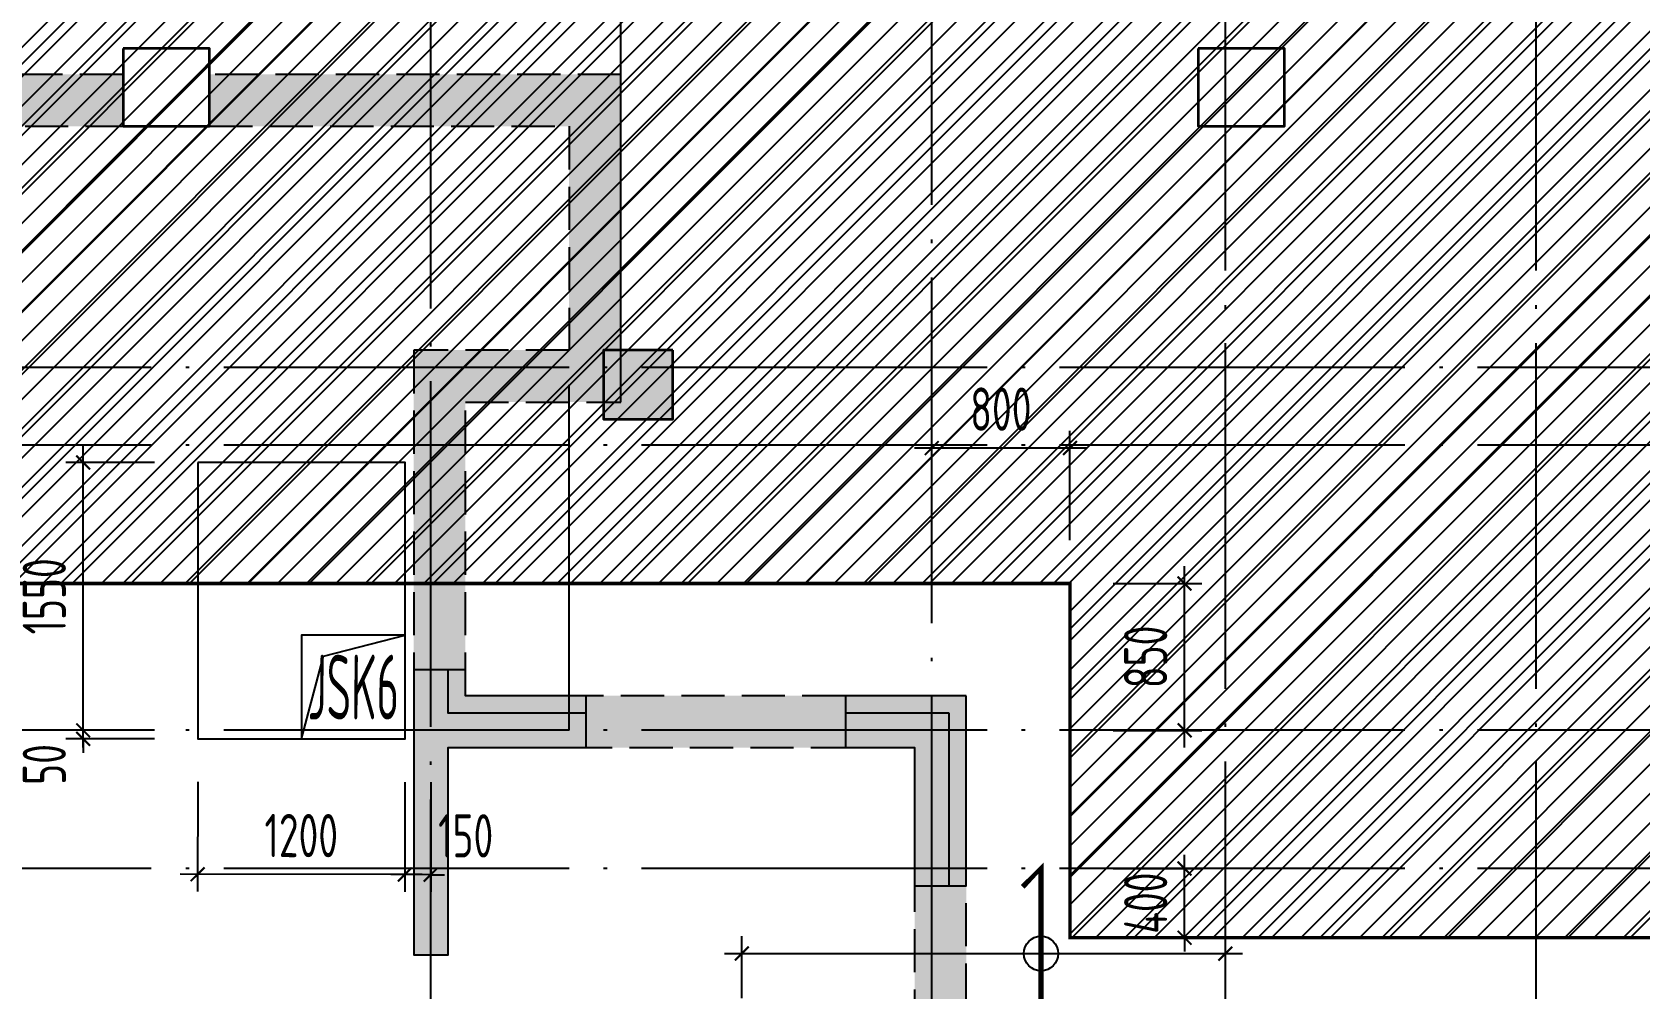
# Model space of a CAD drawing. Extents: x -1307975 to -76406, y -96289 to 379359.
# Drawn here: x -1047392 to -1038083, y 361766 to 367302 of the extents above; entities that cross this region are included whole.
import ezdxf
from ezdxf.enums import TextEntityAlignment as Align

# ---------------------------------------------------------------- set-up
doc = ezdxf.new("R2010")
doc.units = 0
doc.header["$LTSCALE"] = 1000
doc.linetypes.add('DASH', pattern=[0.35, 0.25, -0.1])
doc.linetypes.add('DOTE', pattern=[2.4200000000000004, 2, -0.2, 0.02, -0.2])
doc.layers.get('0').update_dxf_attribs({"linetype": 'CONTINUOUS'})
doc.layers.get('DEFPOINTS').update_dxf_attribs({"linetype": 'CONTINUOUS'})
for name, color, linetype in [('0-R集水坑', 191, 'CONTINUOUS'), ('A-DOTE', 10, 'DOTE'), ('HATCH', 8, 'CONTINUOUS'), ('S-B板边线', 2, 'CONTINUOUS'), ('S-B板配筋', 6, 'CONTINUOUS'), ('S-J基础底板', 5, 'CONTINUOUS'), ('S-J基础底板标注', 3, 'CONTINUOUS'), ('S-Q墙填充', 252, 'CONTINUOUS'), ('S-Q墙实线', 6, 'CONTINUOUS'), ('S-Q墙虚线', 6, 'DASH'), ('S-Z柱填充', 252, 'CONTINUOUS'), ('S-Z柱实线', 6, 'CONTINUOUS'), ('S-降板填充', 75, 'CONTINUOUS')]:
    doc.layers.add(name, color=color, linetype=linetype)
doc.layers.add('底图$0$砼柱', color=2, linetype='CONTINUOUS', lineweight=35)
doc.styles.add('TSSD_DIMENSION', font='Tssdeng.shx', dxfattribs={"width": 0.7, "bigfont": 'tssdchn.shx'})
doc.styles.add('TSSD_REIN', font='tssdeng.shx', dxfattribs={"width": 0.7, "height": 300, "bigfont": 'tssdchn.shx'})
doc.dimstyles.new('TSSD_100_100$0', dxfattribs={"dimtxt": 300, "dimasz": 80, "dimexe": 100, "dimexo": 250, "dimgap": 100, "dimtad": 1, "dimdec": 0, "dimzin": 0, "dimdsep": 46, "dimtxsty": 'TSSD_DIMENSION', "dimblk": 'ARCHTICK', "dimcen": 0, "dimdle": 100, "dimclrd": 3, "dimclre": 3, "dimclrt": 7, "dimadec": 0, "dimazin": 0, "dimtfac": 1, "dimtdec": 0, "dimtix": 1, "dimtmove": 2, "dimatfit": 3, "dimldrblk": 'ARCHTICK', "dimfxl": 1, "dimtolj": 1, "dimtzin": 0, "dimarcsym": 0})
pattern_1 = [(49.99999999999999, (994311.7515424163, -393917.5858276223), (215.178054780226, -18.82564049477853), [22.5, -247.5]), (355, (994311.7515424163, -393917.5858276223), (-41.6254000839, 225.6576401100035), [18, -198]), (100.4514, (994329.6830464163, -393919.1546296224), (173.5528145142065, 206.8318626182861), [19.122057, -210.3426336]), (46.18420000000002, (994311.7515424163, -393857.5858276223), (320.1723145876933, -49.65570429870542), [33.74999999999998, -371.2499999999998]), (96.6356, (994338.4325659163, -393861.7238197223), (280.398811664611, 292.2353612701325), [28.6830864, -315.5139]), (351.1842, (994311.7515424163, -393857.5858276223), (280.3985835400882, 292.2355802775974), [27, -297]), (21, (994341.7515424163, -393872.5858276223), (179.0721156355385, -120.7856671996016), [22.5, -247.5]), (326.0000000000001, (994341.7515424163, -393872.5858276223), (72.99459957647451, 217.5450135140559), [18, -198]), (71.4514, (994356.6742123163, -393882.6513094223), (252.066788574447, 96.75914901298572), [19.122057, -210.3426336]), (37.50000000000001, (994311.7515424163, -393917.5858276223), (3.647956595187201, 99.86815614939344), [0, -195.6, 0, -201, 0, -198.75]), (7.499999999999999, (994311.7515424163, -393917.5858276223), (78.92086123264458, 118.3235135647081), [0, -114.6, 0, -191.1, 0, -75.75]), (327.5, (994244.8515424163, -393917.5858276223), (160.1467308517227, -6.766461520313927), [0, -75, 0, -234, 0, -310.5]), (317.5, (994214.8515424163, -393917.5858276223), (174.9558508027159, 30.03149469969532), [0, -97.5, 0, -155.4, 0, -220.5]), (45, (994311.7515424163, -393917.5858276223), (-106.0660171779821, 106.0660171779821), [])]

# ---------------------------------------------------------------- blocks, each defined once
blk = doc.blocks.new('20210726.16350016')
at = {"layer": 'A-DOTE'}
for p, q in [((18500.00000827992, 13100.31751472806), (18500.00000827998, 21100.04725452978)), ((19600.00136726454, 17600.04514760687), (19600.00201869017, 21100.04725452978)), ((21400.0000088606, 13700.04724698304), (21400.00000888424, 21100.04725452978)), ((23100.00000830769, 10900.04725549766), (23100.00000777451, 21100.04725452978)), ((24900.0000083982, 10900.04725549766), (24900.0000083982, 21100.04725452978)), ((55600.00000724575, 17600.04725452978), (3600.000008000061, 17600.04725452978)), ((19300.00000828004, 15500.04725473234), (19300.00000827992, 17600.04725452978)), ((55600.00000724584, 17150.04725452977), (3600.000007999988, 17150.04725452978)), ((55600.00000724575, 15500.04725473234), (3600.000008000061, 15500.04725473234)), ((55600.00000724575, 14700.04724880424), (3600.000008000061, 14700.04724880436))]:
    blk.add_line(p, q, dxfattribs=at)
blk = doc.blocks.new('_ArchTick')
at = {"color": 0, "linetype": 'ByBlock', "const_width": 0.15}
blk.add_lwpolyline([(-0.5, -0.5), (0.5, 0.5)], dxfattribs=at)
blk = doc.blocks.new('*D516')
at = {"layer": 'DEFPOINTS', "color": 0, "transparency": 16777216}
for p in [(-1042183.215193132, 364895.0629910926), (-1042183.215193132, 364111.4878050275), (-1041383.202668142, 364111.4878050275)]:
    blk.add_point(p, dxfattribs=at)
at = {"layer": 'S-J基础底板标注', "color": 3, "lineweight": -2, "transparency": 16777216}
for p, q in [((-1042183.215193132, 364361.4878050275), (-1042183.215193132, 364995.0629910926)), ((-1041383.202668142, 364361.4878050275), (-1041383.202668142, 364995.0629910926)), ((-1041283.202668142, 364895.0629910926), (-1042283.215193132, 364895.0629910926))]:
    blk.add_line(p, q, dxfattribs=at)
at = {"layer": 'S-J基础底板标注', "color": 3, "lineweight": -2, "transparency": 16777216, "xscale": 80, "yscale": 80, "zscale": 80, "rotation": 180}
blk.add_blockref('_ArchTick', (-1042183.215193132, 364895.0629910926), dxfattribs=at)
at = {"layer": 'S-J基础底板标注', "color": 3, "lineweight": -2, "transparency": 16777216, "xscale": 80, "yscale": 80, "zscale": 80}
blk.add_blockref('_ArchTick', (-1041383.202668142, 364895.0629910926), dxfattribs=at)
at = {"layer": 'S-J基础底板标注', "color": 7, "transparency": 16777216, "insert": (-1041783.208930637, 365120.0629910926), "char_height": 250, "attachment_point": 5, "style": 'TSSD_DIMENSION'}
blk.add_mtext('\\A1;800', dxfattribs=at)
blk = doc.blocks.new('*D517')
at = {"layer": 'DEFPOINTS', "color": 0, "transparency": 16777216}
for p in [(-1041383.202668142, 364111.4878050275), (-1040719.552733936, 364111.4878050275), (-1041383.202430728, 363261.4873312589)]:
    blk.add_point(p, dxfattribs=at)
at = {"layer": 'S-J基础底板标注', "color": 3, "lineweight": -2, "transparency": 16777216}
for p, q in [((-1040719.552733936, 363161.4873312589), (-1040719.552733936, 364211.4878050275)), ((-1041133.202668142, 364111.4878050275), (-1040619.552733936, 364111.4878050275)), ((-1041133.202430728, 363261.4873312589), (-1040619.552733936, 363261.4873312589))]:
    blk.add_line(p, q, dxfattribs=at)
at = {"layer": 'S-J基础底板标注', "color": 3, "lineweight": -2, "transparency": 16777216, "xscale": 80, "yscale": 80, "zscale": 80}
for p, rotation in [((-1040719.552733936, 364111.4878050275), 90), ((-1040719.552733936, 363261.4873312589), 270)]:
    blk.add_blockref('_ArchTick', p, dxfattribs=dict(at, rotation=rotation))
at = {"layer": 'S-J基础底板标注', "color": 7, "transparency": 16777216, "insert": (-1040944.552733936, 363686.487568143), "char_height": 250, "attachment_point": 5, "rotation": 90, "style": 'TSSD_DIMENSION'}
blk.add_mtext('\\A1;850', dxfattribs=at)
blk = doc.blocks.new('*D538')
at = {"layer": 'DEFPOINTS', "color": 0, "ltscale": 0.5, "transparency": 16777216}
for p in [(-1040483.197484759, 361969.7138280211), (-1043283.42030871, 361461.5081086177), (-1040483.201255651, 361461.4873318136)]:
    blk.add_point(p, dxfattribs=at)
at = {"layer": 'S-J基础底板标注', "color": 3, "lineweight": -2, "ltscale": 0.5, "transparency": 16777216}
for p, q in [((-1043283.418453783, 361711.5081086108), (-1043283.415795848, 362069.7346048225)), ((-1040483.199400724, 361711.4873318067), (-1040483.196742789, 362069.7138280184)), ((-1043383.416537816, 361969.7353467959), (-1040383.197484762, 361969.7130860505))]:
    blk.add_line(p, q, dxfattribs=at)
at = {"layer": 'S-J基础底板标注', "color": 3, "lineweight": -2, "ltscale": 0.5, "transparency": 16777216, "xscale": 80, "yscale": 80, "zscale": 80}
for p, rotation in [((-1043283.416537819, 361969.7346048253), 179.9995748821196), ((-1040483.197484759, 361969.7138280211), 359.9995748821196)]:
    blk.add_blockref('_ArchTick', p, dxfattribs=dict(at, rotation=rotation))
blk = doc.blocks.new('*D549')
at = {"layer": 'DEFPOINTS', "color": 0, "transparency": 16777216}
for p in [(-1041383.203646207, 362461.5673084465), (-1040719.553837668, 362461.5673084465), (-1041383.203534461, 362061.4878734419)]:
    blk.add_point(p, dxfattribs=at)
at = {"layer": 'S-J基础底板标注', "color": 3, "lineweight": -2, "transparency": 16777216}
for p, q in [((-1040719.553837668, 362461.5673084465), (-1040719.553837668, 362541.5673084465)), ((-1041133.203646207, 362461.5673084465), (-1040619.553837668, 362461.5673084465)), ((-1040719.553837668, 362061.4878734419), (-1040719.553837668, 362461.5673084465)), ((-1041133.203534461, 362061.4878734419), (-1040619.553837668, 362061.4878734419)), ((-1040719.553837668, 362061.4878734419), (-1040719.553837668, 361981.4878734419))]:
    blk.add_line(p, q, dxfattribs=at)
at = {"layer": 'S-J基础底板标注', "color": 3, "lineweight": -2, "transparency": 16777216, "xscale": 80, "yscale": 80, "zscale": 80}
for p, rotation in [((-1040719.553837668, 362461.5673084465), 270), ((-1040719.553837668, 362061.4878734419), 90)]:
    blk.add_blockref('_ArchTick', p, dxfattribs=dict(at, rotation=rotation))
at = {"layer": 'S-J基础底板标注', "color": 7, "transparency": 16777216, "insert": (-1040944.553837669, 362261.527590944), "char_height": 250, "attachment_point": 5, "rotation": 90, "style": 'TSSD_DIMENSION'}
blk.add_mtext('\\A1;400', dxfattribs=at)
blk = doc.blocks.new('*D3466')
at = {"layer": 'DEFPOINTS', "color": 0, "transparency": 16777216}
for p in [(-1047096.925557718, 363261.5672400857), (-1046433.224502919, 363261.5672400857), (-1046433.224502919, 363211.7481568231)]:
    blk.add_point(p, dxfattribs=at)
at = {"layer": 'S-J基础底板标注', "color": 3, "lineweight": -2, "transparency": 16777216}
for p, q in [((-1047096.925557718, 363261.5672400857), (-1047096.925557718, 363341.5672400857)), ((-1046683.224502919, 363261.5672400857), (-1047196.925557718, 363261.5672400857)), ((-1047096.925557718, 363211.7481568231), (-1047096.925557718, 363261.5672400857)), ((-1046683.224502919, 363211.7481568231), (-1047196.925557718, 363211.7481568231)), ((-1047096.925557718, 363211.7481568231), (-1047096.925557718, 363131.7481568231))]:
    blk.add_line(p, q, dxfattribs=at)
at = {"layer": 'S-J基础底板标注', "color": 3, "lineweight": -2, "transparency": 16777216, "xscale": 80, "yscale": 80, "zscale": 80}
for p, rotation in [((-1047096.925557718, 363261.5672400857), 270), ((-1047096.925557718, 363211.7481568231), 90)]:
    blk.add_blockref('_ArchTick', p, dxfattribs=dict(at, rotation=rotation))
at = {"layer": 'S-J基础底板标注', "color": 7, "transparency": 16777216, "insert": (-1047321.925557719, 363063.9917465665), "char_height": 250, "attachment_point": 5, "rotation": 90, "style": 'TSSD_DIMENSION'}
blk.add_mtext('\\A1;50', dxfattribs=at)
blk = doc.blocks.new('*D3467')
at = {"layer": 'DEFPOINTS', "color": 0, "transparency": 16777216}
for p in [(-1047096.925557718, 364811.7481568229), (-1046433.224502919, 364811.7481568229), (-1046433.224502919, 363261.5672400857)]:
    blk.add_point(p, dxfattribs=at)
at = {"layer": 'S-J基础底板标注', "color": 3, "lineweight": -2, "transparency": 16777216}
for p, q in [((-1047096.925557718, 363161.5672400857), (-1047096.925557718, 364911.7481568229)), ((-1046683.224502919, 364811.7481568229), (-1047196.925557718, 364811.7481568229)), ((-1046683.224502919, 363261.5672400857), (-1047196.925557718, 363261.5672400857))]:
    blk.add_line(p, q, dxfattribs=at)
at = {"layer": 'S-J基础底板标注', "color": 3, "lineweight": -2, "transparency": 16777216, "xscale": 80, "yscale": 80, "zscale": 80}
for p, rotation in [((-1047096.925557718, 364811.7481568229), 90), ((-1047096.925557718, 363261.5672400857), 270)]:
    blk.add_blockref('_ArchTick', p, dxfattribs=dict(at, rotation=rotation))
at = {"layer": 'S-J基础底板标注', "color": 7, "transparency": 16777216, "insert": (-1047321.925557719, 364036.6576984542), "char_height": 250, "attachment_point": 5, "rotation": 90, "style": 'TSSD_DIMENSION'}
blk.add_mtext('\\A1;1550', dxfattribs=at)
blk = doc.blocks.new('*D3468')
at = {"layer": 'DEFPOINTS', "color": 0, "transparency": 16777216}
for p in [(-1046433.224502919, 363213.6709301715), (-1045233.224502918, 363211.7481568232), (-1046434.482721459, 362428.4186019824)]:
    blk.add_point(p, dxfattribs=at)
at = {"layer": 'S-J基础底板标注', "color": 3, "lineweight": -2, "transparency": 16777216}
for p, q in [((-1046433.625080185, 362963.671251096), (-1046434.642952366, 362328.4187303522)), ((-1045233.625080185, 362961.7484777477), (-1045234.642952365, 362326.4959570038)), ((-1045134.482849828, 362426.3355977273), (-1046534.482593089, 362428.5788328891))]:
    blk.add_line(p, q, dxfattribs=at)
at = {"layer": 'S-J基础底板标注', "color": 3, "lineweight": -2, "transparency": 16777216, "xscale": 80, "yscale": 80, "zscale": 80}
for p, rotation in [((-1046434.482721459, 362428.4186019824), 179.9081944137142), ((-1045234.482721458, 362426.495828634), 359.9081944137142)]:
    blk.add_blockref('_ArchTick', p, dxfattribs=dict(at, rotation=rotation))
at = {"layer": 'S-J基础底板标注', "color": 7, "transparency": 16777216, "insert": (-1045834.122201919, 362652.4569264762), "char_height": 250, "attachment_point": 5, "rotation": 359.9081944137142, "style": 'TSSD_DIMENSION'}
blk.add_mtext('\\A1;1200', dxfattribs=at)
blk = doc.blocks.new('*D3469')
at = {"layer": 'DEFPOINTS', "color": 0, "transparency": 16777216}
for p in [(-1045233.224502918, 363211.7481568231), (-1045082.85608287, 363211.508822142), (-1045234.474353908, 362426.4958153157)]:
    blk.add_point(p, dxfattribs=at)
at = {"layer": 'S-J基础底板标注', "color": 3, "lineweight": -2, "transparency": 16777216}
for p, q in [((-1045233.622416219, 362961.7484734933), (-1045234.633519229, 362326.4959419838)), ((-1045083.253996171, 362961.5091388123), (-1045084.26509918, 362326.2566073028)), ((-1045234.474353908, 362426.4958153157), (-1045314.474252574, 362426.6231475722)), ((-1045084.10593386, 362426.2564806347), (-1045234.474353908, 362426.4958153157)), ((-1045084.10593386, 362426.2564806347), (-1045004.106035194, 362426.1291483782))]:
    blk.add_line(p, q, dxfattribs=at)
at = {"layer": 'S-J基础底板标注', "color": 3, "lineweight": -2, "transparency": 16777216, "xscale": 80, "yscale": 80, "zscale": 80}
for p, rotation in [((-1045234.474353908, 362426.4958153157), 359.9088049503422), ((-1045084.10593386, 362426.2564806347), 179.9088049503422)]:
    blk.add_blockref('_ArchTick', p, dxfattribs=dict(at, rotation=rotation))
at = {"layer": 'S-J基础底板标注', "color": 7, "transparency": 16777216, "insert": (-1044882.145503151, 362650.9353142636), "char_height": 250, "attachment_point": 5, "rotation": 359.90880495034224, "style": 'TSSD_DIMENSION'}
blk.add_mtext('\\A1;150', dxfattribs=at)
blk = doc.blocks.new('20211109.00462574')
at = {"layer": 'S-Q墙填充'}
h = blk.add_hatch(dxfattribs=at)
h.set_pattern_fill('ARMORED', color=252, scale=30, style=0)
h.set_pattern_definition(pattern_1)
h.paths.add_polyline_path([(9600.011981139774, 1649.999942469294), (9400.011981139774, 1649.999942559924), (9400.011981071904, 1500.007367141428), (300.0000034741824, 1500.007367141428), (300.0000034741824, 8500.277283212286), (6600.000003474182, 8500.007444787421), (6600.000003474182, 7700.007444787421), (6800.007231345866, 7700.006610781886), (6800.010289294762, 8800.27721672994), (5899.998557202634, 8800.27721672994), (5899.998557202634, 9200.277209813823), (5649.998557202634, 9200.277209813707), (5649.998557202634, 8800.277209813823), (4149.998557202634, 8800.277209813823), (4149.998557202634, 10500.27720981382), (5649.998557202634, 10500.27720981382), (5649.998487470439, 9820.277209813823), (5899.998487470439, 9820.277209813823), (5899.998487470439, 10150.27720981382), (6299.998487470439, 10150.27720981382), (6299.998557202634, 10500.27728321229), (6799.998487470672, 10500.27724651282), (6799.998557202634, 10800.27717311436), (5899.998557202634, 10800.27717311436), (5899.998557202634, 12595.94797210337), (5649.998557202634, 12595.9479721036), (5649.998557202634, 10750.27720981382), (3899.998557202634, 10750.27720981382), (3899.998557202634, 8800.277209813823), (1549.998557202634, 8800.277209813823), (1549.998557202634, 13795.9479721036), (1299.998557202634, 13795.9479721036), (1299.998557202634, 8800.277209813823), (3.474298864603043e-06, 8800.277210408065), (0, 1200.007371395011), (9300.000007781084, 1200.007367143757), (9300.000007232535, 0.00736292393412441), (16100.0000049182, 0.007362037315033376), (16100.00000507466, 1200.007360414253), (34399.99995945196, 1200.190523311729), (34400.01197204075, 1.280568540096283e-09), (40999.96441836248, 1.280568540096283e-09), (40999.97600975772, 1200.086880838848), (50399.98896098544, 1200.086880838848), (50400.06259026018, 8800.007452166581), (42199.98780947458, 8800.08689583349), (42199.99982500274, 10600.00784454052), (39299.87633410841, 10600.00784453918), (39299.87633410841, 10850.08892776701), (36100.14500310633, 10850.08892776701), (36100.14500310633, 10600.00784454052), (33200.00017232366, 10600.00784454052), (33200.00017231621, 8800.086887816782), (17199.98781920946, 8800.187762214802), (17199.99979640055, 10599.92851950467), (14299.99996577296, 10599.92858783476), (14299.99996577296, 12300.00751392078), (15200.00000348024, 12300.00751392078), (15200.00000348024, 14195.67813367862), (12816.99043180549, 14195.67813367862), (12816.99043180549, 13895.9479721036), (14900.00000348024, 13895.67813367862), (14900.00000348024, 12600.00751392078), (14000.00000347418, 12600.00751392078), (14000.00026187429, 9100.007452955819), (14199.99913035077, 9100.007757953485), (14200.00026187429, 10300.00792004005), (16899.98834304302, 10300.00648888544), (16899.98693516094, 8500.08688723226), (33499.9881567955, 8500.08688723226), (33499.9881567955, 10300.0872795938), (36399.98772902344, 10300.08727961406), (36399.98772902344, 10550.08892776701), (38999.98797764746, 10550.08892776701), (38999.98797764746, 10300.08782172936), (41899.98780947458, 10300.08782019065), (41899.98780766095, 8500.086896079127), (50099.98896098544, 8500.086887816782), (50099.98896098544, 1500.086880838848), (40999.97600975772, 1500.086880838848), (40999.97600975772, 1649.999942470575), (40699.97600975772, 1650.079377522576), (40699.97600975772, 300.0794350532815), (34699.99996048934, 300.0794350533397), (34699.99996048934, 1650.079377522576), (34400.01197204075, 1650.079377522576), (34400.01262027118, 1500.086880841642), (15999.9644274615, 1500.086880841642), (15999.9644274615, 1649.999942469294), (15799.9644274615, 1649.999942495255), (15799.96442728629, 300.0073620791081), (9600.011981139774, 300.0073628840037)])
h = blk.add_hatch(dxfattribs=at)
h.set_pattern_fill('ARMORED', color=252, scale=30, style=0)
h.set_pattern_definition(pattern_1)
h.paths.add_polyline_path([(11399.99855720263, 13895.9479721036), (12316.98898553394, 13895.9479721036), (12316.98898553441, 14195.9479721036), (11149.99855720263, 14195.9479721036), (11149.99855720263, 12650.27735234576), (8899.998557208688, 12650.27735234576), (8899.998557208688, 13795.9479721036), (8649.998557208688, 13795.9479721036), (8649.998557209736, 10800.27720981382), (7999.998557202634, 10800.27720981382), (7999.998557202634, 10500.27724651282), (8899.998557208688, 10500.27724651282), (8899.998557208688, 12400.27735234576), (11399.99855720263, 12400.27735234576)])
at = {"layer": 'S-Q墙实线'}
for points in [[(14000.00026187429, 10500.00784454052), (14000.00026187429, 9100.007452955819), (14200.00026187429, 9100.007452955819), (14200.00026187429, 10300.00792004005), (14999.60712397983, 10300.00822174107), (14999.60697533528, 10599.92857135052), (14300.01194167905, 10599.92826964962), (14299.99996577296, 10750.007452955), (13999.98828832258, 10750.00745295512)], [(17199.99223367462, 10599.92790557956), (16500.08437147841, 10599.92853599612), (16500.08436912403, 10300.00784454052), (16899.99983410176, 10300.00784454052), (16899.99983410176, 9500.007459651097), (17199.99223132024, 9500.006829234539)]]:
    blk.add_lwpolyline(points, close=True, dxfattribs=at)
at = {"layer": 'S-Q墙虚线', "color": 2}
for points in [[(33200.00017231621, 8800.086887816782), (17199.98781920946, 8800.187762214802), (17199.99979640055, 10599.92851950467), (14299.99996577296, 10599.92858783476), (14299.99996577296, 12300.00751392078), (15200.00000348024, 12300.00751392078), (15200.00000348024, 14195.67813367862), (12816.99043180549, 14195.67813367862), (12816.99043180549, 13895.9479721036), (14900.00000348024, 13895.67813367862), (14900.00000348024, 12600.00751392078), (14000.00000347418, 12600.00751392078), (14000.00026187429, 9100.007452955819), (14199.99913035077, 9100.007757953485), (14200.00026187429, 10300.00792004005), (16899.98834304302, 10300.00648888544), (16899.98693516094, 8500.08688723226), (33499.9881567955, 8500.08688723226)], [(7999.998557202634, 10800.27720981359), (7999.998557202634, 10500.27724651282), (8899.998557208688, 10500.27724651282), (8899.998557208688, 12400.27735234576), (11399.99855720263, 12400.27735234576), (11399.99855720263, 13895.9479721036), (12316.98898553394, 13895.9479721036), (12316.98898553441, 14195.9479721036), (11149.99855720263, 14195.9479721036), (11149.99855720263, 12650.27735234576), (8899.998557208688, 12650.27735234576), (8899.998557208688, 13795.9479721036), (8649.998557208688, 13795.9479721036), (8649.998557209736, 10800.27720981382), (7999.998557202634, 10800.27720981382)]]:
    blk.add_lwpolyline(points, dxfattribs=at)
at = {"layer": '底图$0$砼柱', "color": 3, "lineweight": 35}
blk.add_lwpolyline([(12316.98898553394, 14345.9479721036), (12316.98898553394, 13895.9479721036), (12816.98898553394, 13895.9479721036), (12816.98898553394, 14345.9479721036)], close=True, dxfattribs=at)

msp = doc.modelspace()

# ---------------------------------------------------------------- hatches: boundary and pattern name
at = {"layer": 'HATCH'}
h = msp.add_hatch(dxfattribs=at)
h.set_pattern_fill('METAL', color=252, scale=30, style=0)
h.set_pattern_definition([(45, (0, 0), (-84.85281374238569, 84.8528137423857), [])])
h.paths.add_polyline_path([(-1059782.30063428, 362061.4878734419), (-1059782.30063428, 368470.5944644678), (-1035025.727413364, 368470.5944644678), (-1035025.727413364, 362061.4878734419), (-1041383.203534461, 362061.4878734419), (-1041383.203646207, 364111.4878736336), (-1055883.204450397, 364111.4878736336), (-1055883.204450397, 362061.4878734419)])
h = msp.add_hatch(color=252, dxfattribs=at)
h.paths.add_polyline_path([(-1018383.361211693, 355611.3087580048), (-1018383.361211693, 357061.5673077995), (-1018783.361211094, 357061.5673077995), (-1018783.361211094, 357261.5673077995), (-1018183.361211693, 357261.5673077995), (-1018183.361211693, 355611.3087580048)])
h.paths.add_polyline_path([(-1024583.111937126, 355611.3087580048), (-1024583.111937126, 357061.5673077995), (-1024183.111937726, 357061.5673077995), (-1024183.111937726, 357261.5673077995), (-1024783.111937126, 357261.5673077995), (-1024783.111937126, 355611.3087580048)])
h.paths.add_polyline_path([(-1043383.203484804, 357261.4842636931), (-1043783.203484804, 357261.4842636931), (-1043783.203484804, 357061.4842636931), (-1043383.203485051, 357061.4842631974), (-1043383.203486972, 355611.4851394057), (-1043183.203484482, 355611.4833879311), (-1043183.203484525, 357261.4842638137)])
h.paths.add_polyline_path([(-1031283.214902133, 354361.56730152), (-1031383.191315832, 354361.56730152), (-1031383.191315832, 354061.487866464), (-1031283.214902133, 354061.487866464), (-1030383.192442731, 354061.487866464), (-1030383.192442731, 355711.4878089324), (-1030583.192442731, 355711.4878089324), (-1030583.192442731, 354361.56730152)])
h.paths.add_polyline_path([(-1037583.214511461, 354061.487866464), (-1036683.215656099, 354061.487866464), (-1036583.215638361, 354061.487866464), (-1036583.215638361, 354361.56730152), (-1036683.215656099, 354361.56730152), (-1037383.214511461, 354361.56730152), (-1037383.214511461, 355711.4878089324), (-1037583.214511461, 355711.4878089324)])
h.paths.add_polyline_path([(-1020333.20348186, 357261.4878878138), (-1020533.20348186, 357261.4878878138), (-1020533.20348186, 357061.4878878138), (-1020133.20348186, 357061.4878878138), (-1020133.20348186, 358661.4896934333), (-1020133.20348186, 359161.4878048358), (-1019683.32780758, 359161.4878048358), (-1019683.32780758, 359361.4878048358), (-1020333.20348186, 359361.4878048358), (-1020333.20348186, 358661.4896934333)])
h.paths.add_polyline_path([(-1022833.20348186, 357061.4878878138), (-1022433.20348186, 357061.4878878138), (-1022433.20348186, 357261.4878878138), (-1022633.20348186, 357261.4878878138), (-1022633.20348186, 358661.4896934333), (-1022633.20348186, 359361.4878048358), (-1023283.269936497, 359361.4878048358), (-1023283.269936497, 359161.4878048358), (-1022833.20348186, 359161.4878048358), (-1022833.20348186, 358661.4896934333)])
h.paths.add_polyline_path([(-1047633.203472332, 359361.4878048358), (-1048283.269926939, 359361.4878048358), (-1048283.269926939, 359161.4878048358), (-1047833.203472332, 359161.4878048358), (-1047833.203472332, 358661.4896934333), (-1047833.203472332, 357061.4878878138), (-1047433.203472332, 357061.4878878138), (-1047433.203472332, 357261.4878878138), (-1047633.203472332, 357261.4878878138), (-1047633.203472332, 358661.4896934333)])
h.paths.add_polyline_path([(-1047783.203467061, 363261.4882652155), (-1047783.203467049, 363611.4878736319), (-1047983.203467045, 363611.4878736387), (-1047983.203467054, 363361.4883406251), (-1048783.327552381, 363361.4886423432), (-1048783.327703193, 363161.4886423433), (-1047983.203467058, 363161.4883406251), (-1047983.20346705, 361961.4878736329), (-1047783.203467051, 361961.4878736342)])
h.paths.add_polyline_path([(-1019983.202041664, 360961.757622033), (-1019983.202041664, 361261.757622033), (-1020183.202041664, 361261.757622033), (-1020183.202041664, 360761.757622033), (-1019783.32780758, 360761.757622033), (-1018183.205050373, 360761.757622033), (-1018183.205050373, 360961.757622033), (-1019783.32780758, 360961.757622033)])
h.paths.add_polyline_path([(-1024783.201913091, 360761.757622033), (-1023183.269936497, 360761.757622033), (-1022783.204922056, 360761.757622033), (-1022783.204922056, 361261.757622033), (-1022983.204922056, 361261.757622033), (-1022983.204922056, 360961.757622033), (-1023183.269936497, 360961.757622033), (-1024783.201913091, 360961.757622033)])
h.paths.add_polyline_path([(-1044983.202032136, 360961.757622033), (-1044983.202032136, 361261.757622033), (-1045183.202032136, 361261.757622033), (-1045183.202032136, 360761.757622033), (-1044783.327798481, 360761.757622033), (-1043183.205126514, 360761.757622033), (-1043183.205126514, 360961.757622033), (-1044783.327798481, 360961.757622033)])
h.paths.add_polyline_path([(-1047783.204912529, 360761.757622033), (-1047783.204912529, 361261.757622033), (-1047983.204912529, 361261.757622033), (-1047983.204912529, 360961.757622033), (-1048183.269926939, 360961.757622033), (-1049783.20190382, 360961.757622033), (-1049783.20190382, 360761.757622033), (-1048183.269926939, 360761.757622033)])
h.paths.add_polyline_path([(-1052383.193191014, 361661.7576374083), (-1052933.112245111, 361661.7576385424), (-1052933.112245523, 361361.4878816984), (-1052583.203476835, 361361.4878654658), (-1052583.203476835, 360561.4878651564), (-1052383.193191014, 360561.4878806673)])
h.paths.add_polyline_path([(-1040583.203846632, 361661.6558882079), (-1040583.204478156, 360561.4878806673), (-1040383.204478156, 360561.4878806673), (-1040383.204478156, 361361.4878809768), (-1040033.296641307, 361361.4878816984), (-1040033.296010196, 361661.655889342)])
h.paths.add_polyline_path([(-1027933.1122459, 361361.4878816984), (-1027583.202838633, 361361.4878809768), (-1027583.202838633, 360561.4878806673), (-1027383.202838633, 360561.4878806673), (-1027383.202207533, 361661.5887512014), (-1027933.111614387, 361661.5887523355)])
h.paths.add_polyline_path([(-1015583.212793406, 361661.5484242336), (-1015583.213762809, 360561.4878806673), (-1015383.213762809, 360561.4878806673), (-1015383.213762809, 361361.4878809768), (-1015033.296641684, 361361.4878816984), (-1015033.295672694, 361661.5484253677)])
h.paths.add_polyline_path([(-1008783.198534633, 354061.4868974927), (-1008783.198534633, 355711.4868399612), (-1009083.214521058, 355711.4878089324), (-1009083.214521058, 354061.487866464)])
h.paths.add_polyline_path([(-1058883.192433134, 354061.487866464), (-1058883.192433134, 355711.4878089324), (-1059183.203480309, 355711.4878089781), (-1059183.203480309, 354061.4878665096)])
h.paths.add_polyline_path([(-1009083.202503795, 358761.4896934333), (-1009783.206389913, 358761.4896934333), (-1009783.206389913, 358561.4896934333), (-1008783.170923348, 358561.4887243109), (-1008783.169954381, 361661.502406408), (-1009483.200481706, 361661.5033755303), (-1009483.201450672, 361361.4878734419), (-1009083.202503795, 361361.4878734419)])
h.paths.add_polyline_path([(-1058883.204450397, 361361.4878734419), (-1058483.20550352, 361361.4878734419), (-1058483.205503474, 361661.7576307665), (-1059183.203478206, 361661.7576308122), (-1059183.203478252, 358561.489693479), (-1058183.20056428, 358561.4896934333), (-1058183.20056428, 358761.4896934333), (-1058883.204450397, 358761.4896934333)])
h.paths.add_polyline_path([(-1010883.213156294, 361661.5033755393), (-1010883.21412526, 360711.5126978684), (-1010683.21412526, 360711.5126978684), (-1010683.21412526, 361361.4878734329), (-1010383.301110705, 361361.4878733793), (-1010383.300141702, 361661.5033754497)])
h.paths.add_polyline_path([(-1013583.197148893, 361661.5484173175), (-1014133.197148293, 361661.5484173175), (-1014133.198117696, 361361.4878734419), (-1013783.198118296, 361361.4878734419), (-1013783.198118296, 358561.4896934333), (-1013583.198118296, 358561.4896934333)])
h.paths.add_polyline_path([(-1029183.203477469, 358561.4896934333), (-1029183.203477469, 361361.4878734419), (-1028833.203478068, 361361.4878734419), (-1028833.202846968, 361661.5887442853), (-1029383.202846368, 361661.5887442853), (-1029383.203477469, 358561.4896934333)])
h.paths.add_polyline_path([(-1032083.192261062, 361661.6273343211), (-1032583.10729777, 361661.6265727699), (-1032583.107624441, 361361.4872642271), (-1032283.192783658, 361361.4877211058), (-1032283.191261207, 358561.4895846867), (-1032083.191261207, 358561.4896934333)])
h.paths.add_polyline_path([(-1035883.213430445, 361661.6273343218), (-1035883.215692986, 358561.4896934333), (-1035683.215692986, 358561.4895846867), (-1035683.214170534, 361361.487721105), (-1035383.301262766, 361361.4872642271), (-1035383.30032675, 361661.6265727699)])
h.paths.add_polyline_path([(-1038583.213404755, 361661.6558812918), (-1039133.213404219, 361661.6558812918), (-1039133.214035743, 361361.4878734419), (-1038783.214036321, 361361.4878734419), (-1038783.21403752, 358561.4896934547), (-1038583.214037563, 358561.4896933691)])
h.paths.add_polyline_path([(-1054183.192940578, 361361.4878734419), (-1053833.192941177, 361361.4878734419), (-1053833.192941177, 361661.7576304922), (-1054383.192940578, 361661.7576304922), (-1054383.192940578, 358561.4896934333), (-1054183.192940578, 358561.4896934333)])
h.paths.add_polyline_path([(-1057583.107624064, 361361.4872642271), (-1057283.192828932, 361361.4877211057), (-1057283.192828932, 360711.5126978684), (-1057083.192828932, 360711.5126978684), (-1057083.192828932, 361661.7576304922), (-1057583.107928736, 361661.7568689409)])
h.paths.add_polyline_path([(-1016983.210998458, 363461.4875977093), (-1017683.119120284, 363461.4882652189), (-1017683.119120337, 363161.5682410812), (-1017283.203655359, 363161.5682410812), (-1017283.203655306, 362361.4878803295), (-1016983.210998458, 362361.4872128199)])
h.paths.add_polyline_path([(-1025683.203307985, 363161.567700275), (-1025283.287843007, 363161.567700275), (-1025283.287843007, 363461.4882652189), (-1025983.203307985, 363461.4882652193), (-1025983.203307985, 362361.4878803299), (-1025683.203307985, 362361.4878803295)])
h.paths.add_polyline_path([(-1041983.211246634, 363461.408326258), (-1042683.11910883, 363461.4089566745), (-1042683.119111185, 363161.4882652189), (-1042283.203646207, 363161.4882652189), (-1042283.203646207, 362361.4878803295), (-1041983.211248989, 362361.4872499129)])
h.paths.add_polyline_path([(-1045183.203218435, 363361.4882652189), (-1045183.203218435, 361961.4878736342), (-1044983.203218435, 361961.4878736342), (-1044983.203218435, 363161.4883407184), (-1044183.596356329, 363161.4886424195), (-1044183.596504974, 363461.4089920289), (-1044883.19153863, 363461.408690328), (-1044883.203514536, 363611.4878736334), (-1045183.215191986, 363611.4878736335)])
h.paths.add_polyline_path([(-1050683.203298886, 363161.4882652189), (-1050283.287833909, 363161.4882652189), (-1050283.287833909, 363361.4882652189), (-1050883.203298886, 363361.4882652189), (-1050883.203298886, 362361.4878803295), (-1050683.203298886, 362361.4878803295)])
h.paths.add_polyline_path([(-1056283.204457379, 354361.4877943954), (-1056383.191313748, 354361.4877873814), (-1056383.191299718, 354061.487866464), (-1056283.204451241, 354061.4878739164), (-1055383.192433632, 354061.4878660257), (-1055383.192433632, 355711.4878089324), (-1055583.192433632, 355711.4878089324), (-1055583.192433632, 354361.4877878198)])
h.paths.add_polyline_path([(-1011683.22609976, 354361.5673080928), (-1011583.239243391, 354361.5673010788), (-1011583.239257421, 354061.487866464), (-1011683.226105898, 354061.4878739164), (-1012583.238123507, 354061.4878660257), (-1012583.238123507, 355711.4878089324), (-1012383.238123507, 355711.4878089324), (-1012383.238123507, 354361.5673015172)])
h.paths.add_polyline_path([(-1049783.191499169, 352861.4804206785), (-1049033.20347286, 352861.4804206785), (-1049033.203472847, 353161.4877835624), (-1049583.191499156, 353161.4877835624), (-1049583.191499169, 354511.4803631477), (-1049783.191499169, 354511.4803631477)])
h.paths.add_polyline_path([(-1043183.239052847, 352861.4804206784), (-1043933.227079157, 352861.4804206784), (-1043933.227079144, 353161.4877828289), (-1043383.239052834, 353161.4877828289), (-1043383.239052847, 354161.487866464), (-1043383.239052847, 354511.4803631477), (-1043183.239052847, 354511.4803631477), (-1043183.239052847, 354161.487866464)])
h.paths.add_polyline_path([(-1024783.191508268, 352861.4804206797), (-1024033.203481959, 352861.4804206797), (-1024033.203481959, 353161.5598557317), (-1024483.20351982, 353161.5598557317), (-1024483.20351982, 354511.480363149), (-1024783.191508268, 354511.480363149)])
h.paths.add_polyline_path([(-1018183.239061946, 352861.4804206797), (-1018933.227088256, 352861.4804206797), (-1018933.227088256, 353161.5598557317), (-1018483.227470551, 353161.5598557317), (-1018483.227470551, 354161.4878664652), (-1018483.227470551, 354511.480363149), (-1018183.239061946, 354511.480363149), (-1018183.239061946, 354161.4878664652)])
h.paths.add_polyline_path([(-1022783.203476588, 363361.4882652155), (-1022783.203476576, 363711.4878736319), (-1023083.058477203, 363711.4878736387), (-1023083.058477211, 363461.4883406251), (-1023783.327561908, 363461.4886423432), (-1023783.32771272, 363161.5680020093), (-1022983.203476585, 363161.5677002911), (-1022983.203476578, 361961.4878736329), (-1022783.203476578, 361961.4878736342)])
h.paths.add_polyline_path([(-1020183.203227962, 363361.4882652189), (-1020183.203227962, 361961.4878736342), (-1019983.203227962, 361961.4878736342), (-1019983.203228015, 363161.568091239), (-1019183.596365909, 363161.56839294), (-1019183.596516855, 363461.4886424193), (-1019883.3271462, 363461.4883407184), (-1019883.3271462, 363711.4878736342), (-1020183.203227962, 363711.4878736342)])
h.paths.add_polyline_path([(-1045333.226898646, 359361.4878048358), (-1044683.160444039, 359361.4878048358), (-1044683.160444039, 359161.4878048358), (-1045133.226898646, 359161.4878048358), (-1045133.226898646, 358661.4896934333), (-1045133.226898646, 357061.4878878138), (-1045533.223830557, 357061.5673228584), (-1045533.226898646, 357261.4878878138), (-1045333.226898646, 357261.4878878138), (-1045333.226898646, 358661.4896934333)])
h.paths.add_polyline_path([(-1049583.204450113, 357861.4867660031), (-1049283.204450391, 357861.4867660031), (-1049283.204450391, 357661.4867660031), (-1049583.204449865, 357661.4867655074), (-1049582.61441794, 356061.5689913601), (-1049782.61442043, 356061.5672398856), (-1049783.204450391, 357861.4867661237)])
at = {"layer": 'S-Q墙填充'}
h = msp.add_hatch(color=252, dxfattribs=at)
h.dxf.hatch_style = 1
h.paths.add_polyline_path([(-1045183.203218434, 363261.4882652189), (-1045183.203218434, 361961.4878736342), (-1044983.203218434, 361961.4878736342), (-1044983.203218434, 363161.4883407184), (-1044183.596356329, 363161.4886424194), (-1044183.596507328, 363361.4886424193), (-1044983.203218434, 363361.4883407184), (-1044983.203218434, 363611.4878736341), (-1045183.203218434, 363611.4878736342)])
h = msp.add_hatch(color=252, dxfattribs=at)
h.dxf.hatch_style = 1
h.paths.add_polyline_path([(-1042083.203646207, 363361.4882652189), (-1042683.119111185, 363361.4882652189), (-1042683.119111185, 363161.4882652189), (-1042283.203646207, 363161.4882652189), (-1042283.203646207, 362361.4878803295), (-1042083.203646207, 362361.4878803295)])
at = {"layer": 'S-Z柱填充'}
msp.add_hatch(color=256, dxfattribs=at).paths.add_polyline_path([(-1043683.214641193, 365461.5650443776), (-1044083.214641193, 365461.5650443776), (-1044083.214641193, 365061.5650443776), (-1043683.214641193, 365061.5650443776)])
at = {"layer": 'S-降板填充'}
h = msp.add_hatch(dxfattribs=at)
h.set_pattern_fill('ANSI31', color=256, scale=80, style=0)
h.set_pattern_definition([(45, (0, 0), (-179.605122421383, 179.6051224213831), [])])
h.paths.add_polyline_path([(-1059782.30063428, 362061.4878734419), (-1059782.30063428, 368470.5944644678), (-1035025.727413364, 368470.5944644678), (-1035025.727413364, 362061.4878734419), (-1041383.203534461, 362061.4878734419), (-1041383.203646207, 364111.4878736336), (-1055883.204450397, 364111.4878736336), (-1055883.204450397, 362061.4878734419)])

# ---------------------------------------------------------------- linework, layer by layer
at = {"layer": '0-R集水坑'}
for points in [[(-1046433.224502919, 364811.7481568233), (-1046433.224502919, 363211.7481568231), (-1045233.224502918, 363211.7481568231), (-1045233.224502918, 364811.7481568231), (-1046433.224502918, 364811.7481568229)], [(-1045833.224502918, 363211.7481568753), (-1045705.371652218, 363690.4226964355), (-1045233.224502918, 363811.7481568753)]]:
    msp.add_lwpolyline(points, dxfattribs=at)
msp.add_lwpolyline([(-1045833.224502918, 363211.7481568753), (-1045233.224502918, 363211.7481568753), (-1045233.224502918, 363811.7481568753), (-1045833.224502918, 363811.7481568753)], close=True, dxfattribs=at)
at = {"layer": 'S-B板边线', "color": 2}
msp.add_lwpolyline([(-1059782.30063428, 362061.4878734419), (-1059782.30063428, 368470.5944644678), (-1035025.727413364, 368470.5944644678), (-1035025.727413364, 362061.4878734419), (-1041383.203534461, 362061.4878734419), (-1041383.203646207, 364111.4878736336), (-1055883.204450397, 364111.4878736336), (-1055883.204450397, 362061.4878734419), (-1059782.30063428, 362061.4878734419)], dxfattribs=at)
at = {"layer": 'S-B板配筋', "const_width": 30}
msp.add_lwpolyline([(-1041656.859325244, 360368.1253124578), (-1041550.793308066, 360262.0592952798), (-1041550.793308073, 362461.4883939678), (-1041656.859325251, 362355.4223767898)], dxfattribs=at)
at = {"layer": 'S-J基础底板', "const_width": 20}
msp.add_lwpolyline([(-1050483.21509188, 352361.4804207223), (-1042483.190881219, 352361.4804206761), (-1042483.24001315, 353561.3804847734), (-1025283.171657488, 353561.7498772542), (-1025283.211342842, 352361.4804207819), (-1017683.215455023, 352361.480420686), (-1017683.215455023, 353361.487866464), (-1008083.229041895, 353361.487866464), (-1008083.18547935, 362061.4878732698), (-1016383.203655306, 362061.4878734509), (-1016383.203655306, 364111.4899133921), (-1026583.203307985, 364111.4899133921), (-1026583.203307985, 362061.4878734419), (-1041383.203646207, 362061.4878734419), (-1041383.203646207, 364111.4878736336), (-1055883.204450397, 364111.4878736336), (-1055883.204450397, 362061.4878734419), (-1059783.204450397, 362061.4878734419), (-1059783.204450397, 353361.487866464), (-1050483.175771433, 353361.487866464)], close=True, dxfattribs=at)
at = {"layer": 'S-J基础底板标注', "color": 2, "ltscale": 0.5}
msp.add_circle((-1041550.790279209, 361969.7061856141), 100, dxfattribs=at)
at = {"layer": 'S-Q墙实线'}
for points in [[(-1045183.203218434, 363261.4882652189), (-1045183.203218434, 361961.4878736342), (-1044983.203218434, 361961.4878736342), (-1044983.203218434, 363161.4883407184), (-1044183.596356329, 363161.4886424194), (-1044183.596507328, 363361.4886424193), (-1044983.203218434, 363361.4883407184), (-1044983.203218434, 363611.4878736341), (-1045183.203218434, 363611.4878736342)], [(-1042083.203646207, 363361.4882652189), (-1042683.119111185, 363361.4882652189), (-1042683.119111185, 363161.4882652189), (-1042283.203646207, 363161.4882652189), (-1042283.203646207, 362361.4878803295), (-1042083.203646207, 362361.4878803295)]]:
    msp.add_lwpolyline(points, close=True, dxfattribs=at)
at = {"layer": 'S-Z柱实线', "lineweight": 35}
msp.add_lwpolyline([(-1043683.214641193, 365461.5650443776), (-1044083.214641193, 365461.5650443776), (-1044083.214641193, 365061.5650443776), (-1043683.214641193, 365061.5650443776)], close=True, dxfattribs=at)
at = {"layer": '底图$0$砼柱', "color": 3, "lineweight": 35}
for points in [[(-1046866.213048503, 367207.158554357), (-1046866.213048503, 366757.158554357), (-1046366.213048503, 366757.158554357), (-1046366.213048503, 367207.158554357)], [(-1040641.213048503, 367207.158554357), (-1040641.213048503, 366757.158554357), (-1040141.213048503, 366757.158554357), (-1040141.213048503, 367207.158554357)]]:
    msp.add_lwpolyline(points, close=True, dxfattribs=at)

# ---------------------------------------------------------------- block references
at = {"layer": 'A-DOTE'}
msp.add_blockref('20210726.16350016', (-1063583.215200266, 347761.5199853534), dxfattribs=at)
at = {"layer": 'S-Q墙实线', "color": 2}
msp.add_blockref('20211109.00462574', (-1059183.203480309, 352861.4804206784), dxfattribs=at)

# ---------------------------------------------------------------- texts
at = {"layer": '0-R集水坑', "style": 'TSSD_REIN', "oblique": 0.5, "width": 0.5}
msp.add_text('JSK6', height=375, dxfattribs=at).set_placement((-1045533.208806637, 363511.7481568753), align=Align.MIDDLE_CENTER)

# ---------------------------------------------------------------- dimensions: what is measured, and where the dimension line sits
at = {"layer": 'S-J基础底板标注'}
for p1, p2, distance, picture, middle in [((-1041383.202668142, 364111.4878050275), (-1042183.215193132, 364111.4878050275), -783.575186065107, '*D516', (-1041783.208930637, 365120.0629910926)), ((-1046433.224502919, 363261.5672400857), (-1046433.224502919, 364811.7481568229), 663.7010547990212, '*D3467', (-1047321.925557719, 364036.6576984542)), ((-1041383.202430728, 363261.4873312589), (-1041383.202668142, 364111.4878050275), -663.6499342060157, '*D517', (-1040944.552733936, 363686.487568143)), ((-1045233.224502918, 363211.7481568231), (-1046433.224502919, 363213.6709301715), 785.2533362172238, '*D3468', (-1045834.122201919, 362652.4569264762)), ((-1041383.203534461, 362061.4878734419), (-1041383.203646207, 362461.5673084465), -663.6498085389355, '*D549', (-1040944.553837669, 362261.527590944))]:
    dim = msp.add_aligned_dim(p1=p1, p2=p2, distance=distance, dimstyle='TSSD_100_100$0', override={"dimtxt": 250}, dxfattribs=at)
    dim.commit()
    dim.dimension.update_dxf_attribs({"geometry": picture, "text_midpoint": middle})
for base, p1, p2, angle, picture, middle in [((-1047096.925557718, 363261.5672400857), (-1046433.224502919, 363211.7481568231), (-1046433.224502919, 363261.5672400857), 90, '*D3466', (-1047321.925557719, 363063.9917465665)), ((-1045234.474353908, 362426.4958153157), (-1045082.85608287, 363211.5088221421), (-1045233.224502918, 363211.7481568231), 179.90880495034193, '*D3469', (-1044882.145503151, 362650.9353142636))]:
    dim = msp.add_linear_dim(base=base, p1=p1, p2=p2, angle=angle, dimstyle='TSSD_100_100$0', override={"dimtxt": 250}, dxfattribs=at)
    dim.commit()
    dim.dimension.update_dxf_attribs({"geometry": picture, "text_midpoint": middle, "dimtype": 161})
at = {"layer": 'S-J基础底板标注', "color": 2, "ltscale": 0.5}
dim = msp.add_aligned_dim(p1=(-1043283.42030871, 361461.5081086177), p2=(-1040483.201255651, 361461.4873318136), distance=508.2264962214591, text=' ', dimstyle='TSSD_100_100$0', dxfattribs=at)
dim.commit()
dim.dimension.update_dxf_attribs({"geometry": '*D538', "text_midpoint": (-1041883.307011289, 361969.7242164232)})

doc.saveas('drawing.dxf')
